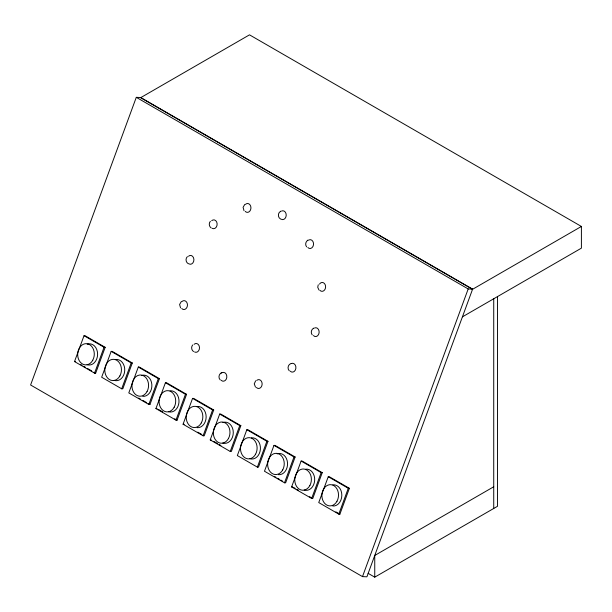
<?xml version="1.0" encoding="UTF-8"?>
<svg xmlns="http://www.w3.org/2000/svg" width="612" height="612" viewBox="0 0 612 612"><rect width="100%" height="100%" fill="white"/><g stroke="black" fill="none" stroke-linecap="round" stroke-linejoin="round"><path stroke-width="0.92" d="M136.292 97.323L30.6 384.994L362.495 576.611L366.909 576.81L472.602 289.139L140.706 97.522L136.292 97.323L468.188 288.94L472.602 289.139M74.526 361.562L84.02 335.705L85.129 335.751L105.165 347.325L95.663 373.182L94.562 373.136L74.526 361.562L75.628 361.615M94.562 373.136L104.063 347.272L105.165 347.325M111.162 351.372L101.661 377.229L121.696 388.804L122.798 388.85L132.299 362.993L112.264 351.418L111.162 351.372L131.197 362.939L132.299 362.993M121.696 388.804L131.197 362.939M138.297 367.039L128.795 392.896L148.831 404.463L149.94 404.517L159.434 378.66L139.398 367.085L138.297 367.039L158.332 378.606L159.434 378.66M148.831 404.463L158.332 378.606M155.93 408.564L165.431 382.707L166.533 382.752L186.576 394.327L177.075 420.184L175.973 420.13L155.93 408.564L157.032 408.617M175.973 420.13L185.474 394.273L186.576 394.327M183.065 424.231L192.566 398.374L193.667 398.42L213.71 409.994L204.209 435.851L203.108 435.798L183.065 424.231L184.174 424.277M203.108 435.798L212.609 409.941L213.71 409.994M210.207 439.898L219.7 414.041L220.81 414.087L240.845 425.661L231.344 451.518L230.242 451.465L210.207 439.898L211.308 439.944M230.242 451.465L239.743 425.608L240.845 425.661M246.843 429.708L237.341 455.565L257.377 467.132L258.478 467.186L267.98 441.328L247.944 429.754L246.843 429.708L266.878 441.275L267.98 441.328M257.377 467.132L266.878 441.275M273.977 445.375L264.476 471.232L284.511 482.799L285.62 482.853L295.122 456.988L275.079 445.421L273.977 445.375L294.012 456.942L295.122 456.988M284.511 482.799L294.012 456.942M291.61 486.9L301.112 461.043L302.213 461.088L322.256 472.655L312.755 498.52L311.653 498.466L291.61 486.9L292.712 486.945M311.653 498.466L321.155 472.609L322.256 472.655M328.246 476.71L318.745 502.567L338.788 514.134L339.889 514.187L349.391 488.322L329.348 476.756L328.246 476.71L348.289 488.277L349.391 488.322M338.788 514.134L348.289 488.277M362.495 576.611L468.188 288.94M318.255 284.779L317.727 287.303L318.959 289.973M210.344 221.36C208.615 223.258 209.036 226.539 211.194 227.939M192.711 344.977C190.982 346.874 191.403 350.156 193.553 351.556M187.425 256.612C185.229 258.509 185.742 262.433 188.335 263.718M255.648 380.825L254.255 383.854L255.479 387.121M244.815 204.393L243.086 207.315L244.012 210.689M181.336 301.54L179.607 304.47L180.532 307.836M280.449 211.408L280.832 211.217C277.641 212.548 277.542 217.574 280.648 219.065M307.782 240.309L308.165 240.126C305.656 241.205 304.868 244.769 306.635 246.843M221.07 373.022L221.796 372.67C218.905 373.657 218.002 377.749 220.19 379.868M313.382 328.369L313.765 328.185C311.256 329.264 310.468 332.829 312.235 334.902M290.868 363.574C287.984 364.561 287.082 368.654 289.269 370.78M581.4 226.455L472.533 289.315L140.638 97.691L249.505 34.838L581.4 226.455L581.4 248.151L462.42 316.848M493.731 486.769L374.751 555.466L374.751 577.162L368.126 573.337M374.751 577.162L497.487 506.3L497.487 296.598M84.02 335.705L104.063 347.272M165.431 382.707L185.474 394.273M192.566 398.374L212.609 409.941M219.7 414.041L239.743 425.608M301.112 461.043L321.155 472.609M80.432 364.392L82.039 365.318M83.645 366.244L85.244 367.169M87.646 368.554L91.655 370.864M94.064 372.257L95.663 373.182M138.717 398.037L140.316 398.963M142.726 400.347L146.727 402.665M148.334 403.591L149.94 404.517M158.638 409.535L162.647 411.853M174.665 418.792L177.075 420.184M197.798 432.149L201.807 434.459M213.71 441.336L217.719 443.646M219.326 444.572L220.924 445.498M274.398 476.373L275.997 477.299M277.603 478.224L279.202 479.15M280.809 480.076L282.407 481.001M293.515 487.412L295.122 488.338M296.721 489.263L298.327 490.189M309.55 496.669L311.148 497.594M335.881 511.869L339.889 514.187M493.731 298.771L493.731 508.465M188.473 256.252A4.429 3.465 -87.5 0 1 193.897 259.381A4.429 3.465 -87.5 0 1 188.955 263.879M256.696 380.465A4.429 3.465 -87.5 0 1 261.332 381.154A4.429 3.465 -87.5 0 1 261.095 387.128A4.429 3.465 -87.5 0 1 256.42 387.48M308.922 239.95A4.429 3.465 -87.5 0 1 313.497 244.785A4.429 3.465 -87.5 0 1 307.844 247.523M319.502 284.106A4.429 3.465 -87.5 0 1 324.383 283.463A4.429 3.465 -87.5 0 1 324.781 289.69A4.429 3.465 -87.5 0 1 319.892 290.333M222.21 372.662A4.429 3.465 -87.5 0 1 226.784 377.497A4.429 3.465 -87.5 0 1 221.131 380.236M211.706 220.687A4.429 3.465 -87.5 0 1 217.13 223.824A4.429 3.465 -87.5 0 1 212.188 228.314M182.016 301.494A4.429 3.465 -87.5 0 1 186.652 302.183A4.429 3.465 -87.5 0 1 186.423 308.165A4.429 3.465 -87.5 0 1 181.741 308.517M291.289 363.566A4.429 3.465 -87.5 0 1 295.864 368.409A4.429 3.465 -87.5 0 1 290.21 371.14M281.589 211.048A4.429 3.465 -87.5 0 1 286.217 215.309A4.429 3.465 -87.5 0 1 281.268 219.226M314.522 328.009A4.429 3.465 -87.5 0 1 319.097 332.844A4.429 3.465 -87.5 0 1 313.443 335.583M194.073 344.311A4.429 3.465 -87.5 0 1 199.497 347.44A4.429 3.465 -87.5 0 1 194.555 351.938M245.496 204.347A4.429 3.465 -87.5 0 1 250.132 205.035A4.429 3.465 -87.5 0 1 249.903 211.01A4.429 3.465 -87.5 0 1 245.221 211.37M87.195 344.204A10.626 8.308 -87.5 0 1 97.606 354.256A10.626 8.308 -87.5 0 1 87.088 364.721M115.76 359.519A10.626 8.308 -87.5 0 1 124.71 370.849A10.626 8.308 -87.5 0 1 114.222 380.389M141.464 375.538A10.626 8.308 -87.5 0 1 151.852 384.665A10.626 8.308 -87.5 0 1 142.787 396.347M170.029 390.854A10.626 8.308 -87.5 0 1 178.979 402.183A10.626 8.308 -87.5 0 1 168.499 411.723M197.163 406.521A10.626 8.308 -87.5 0 1 206.152 416.917A10.626 8.308 -87.5 0 1 197.056 427.681M222.875 422.54A10.626 8.308 -87.5 0 1 233.287 432.585A10.626 8.308 -87.5 0 1 222.768 443.057M251.44 437.855A10.626 8.308 -87.5 0 1 260.391 449.177A10.626 8.308 -87.5 0 1 249.903 458.725M277.144 453.867A10.626 8.308 -87.5 0 1 287.533 462.993A10.626 8.308 -87.5 0 1 278.468 474.683M305.709 469.19A10.626 8.308 -87.5 0 1 314.66 480.512A10.626 8.308 -87.5 0 1 304.179 490.059M332.844 484.857A10.626 8.308 -87.5 0 1 341.833 495.253A10.626 8.308 -87.5 0 1 332.737 506.017M92.764 360.231A10.626 8.308 -87.5 0 0 86.759 343.676A10.626 8.308 -87.5 0 0 78.428 358.915A10.626 8.308 -87.5 0 0 92.764 360.231M119.906 375.898A10.626 8.308 -87.5 0 0 113.901 359.343A10.626 8.308 -87.5 0 0 105.562 374.582A10.626 8.308 -87.5 0 0 119.906 375.898M147.041 391.565A10.626 8.308 -87.5 0 0 141.035 375.011A10.626 8.308 -87.5 0 0 132.697 390.242A10.626 8.308 -87.5 0 0 147.041 391.565M174.175 407.232A10.626 8.308 -87.5 0 0 168.17 390.678A10.626 8.308 -87.5 0 0 159.831 405.909A10.626 8.308 -87.5 0 0 174.175 407.232M201.31 422.9A10.626 8.308 -87.5 0 0 195.305 406.345A10.626 8.308 -87.5 0 0 186.966 421.576A10.626 8.308 -87.5 0 0 201.31 422.9M228.444 438.567A10.626 8.308 -87.5 0 0 222.439 422.012A10.626 8.308 -87.5 0 0 214.108 437.243A10.626 8.308 -87.5 0 0 228.444 438.567M255.587 454.226A10.626 8.308 -87.5 0 0 249.581 437.679A10.626 8.308 -87.5 0 0 241.243 452.911A10.626 8.308 -87.5 0 0 255.587 454.226M282.721 469.894A10.626 8.308 -87.5 0 0 276.716 453.347A10.626 8.308 -87.5 0 0 268.377 468.578A10.626 8.308 -87.5 0 0 282.721 469.894M309.856 485.561A10.626 8.308 -87.5 0 0 303.85 469.014A10.626 8.308 -87.5 0 0 295.512 484.245A10.626 8.308 -87.5 0 0 309.856 485.561M336.99 501.228A10.626 8.308 -87.5 0 0 330.985 484.681A10.626 8.308 -87.5 0 0 322.646 499.912A10.626 8.308 -87.5 0 0 336.99 501.228"/></g></svg>
